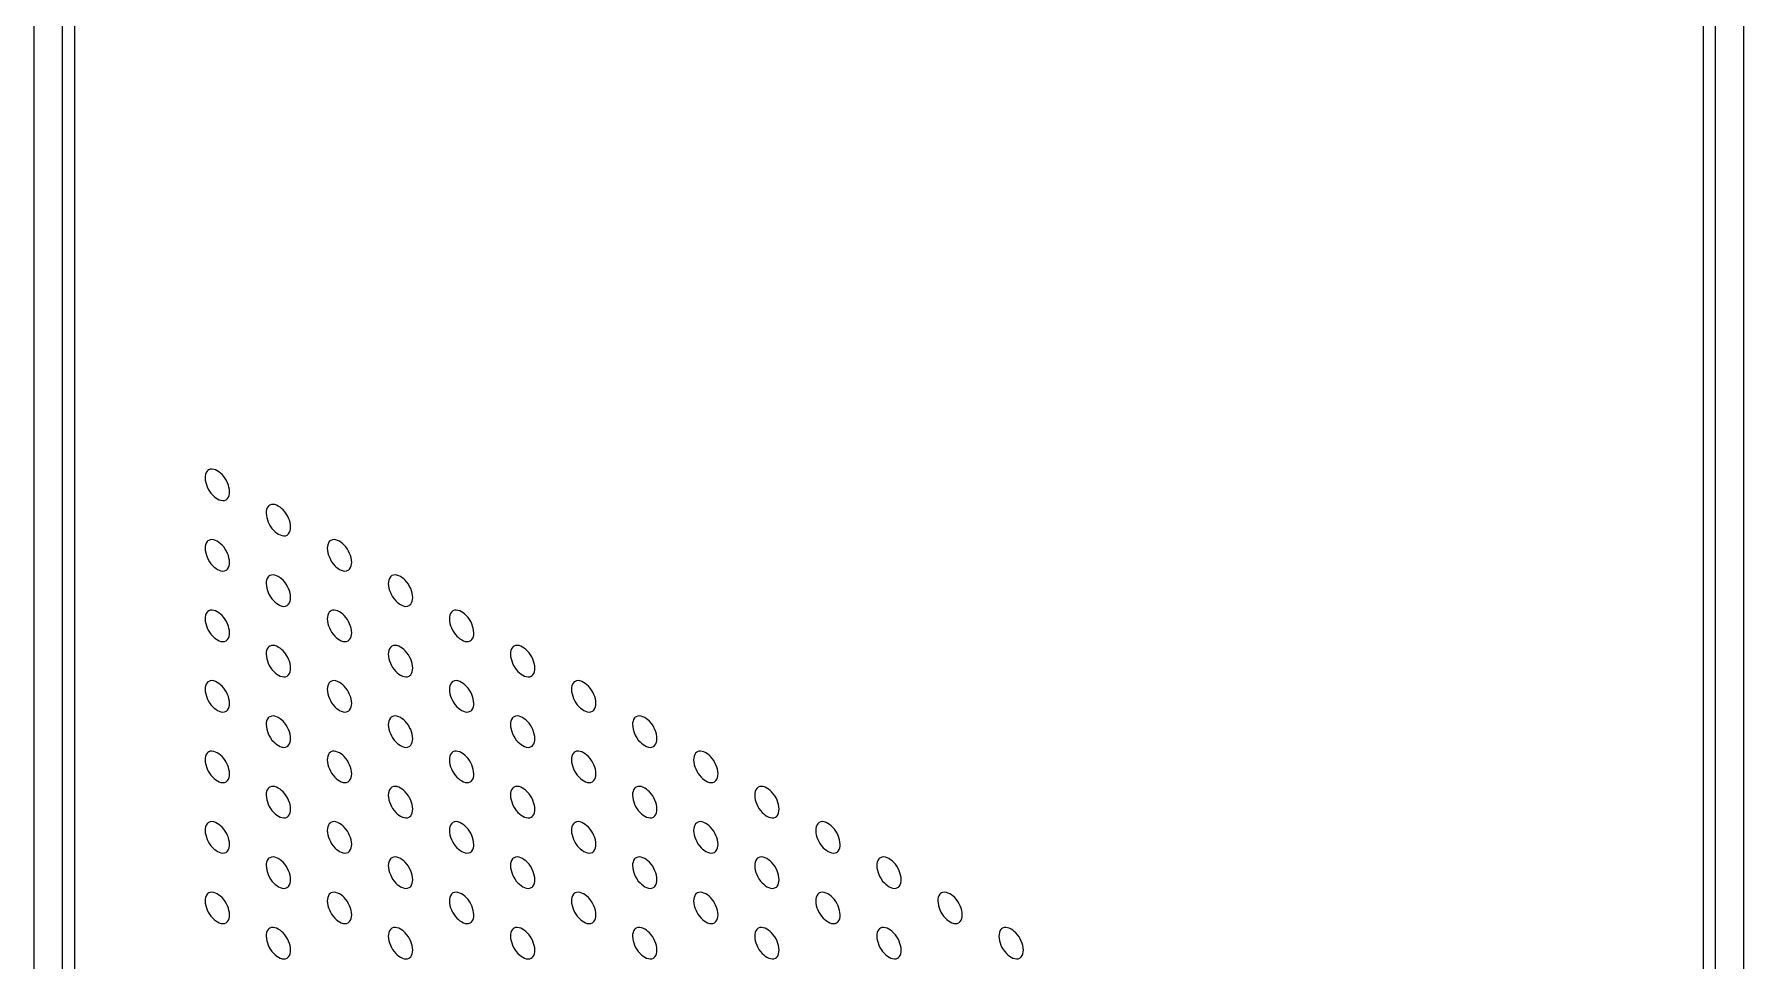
# Model space of a CAD drawing. Header units: millimetres. Extents: x 0 to 1189, y 0 to 841.
# Drawn here: x 252.3 to 351.3, y 364.6 to 418.3 of the extents above; entities that cross this region are included whole.
import ezdxf

# ---------------------------------------------------------------- set-up
doc = ezdxf.new("R2010")
doc.units = ezdxf.units.MM
doc.header["$LTSCALE"] = 65.395
doc.layers.get('0').update_dxf_attribs({"linetype": 'CONTINUOUS'})
doc.layers.add('AXIS', color=7, linetype='CONTINUOUS')
doc.layers.add('SURFACES', color=7, linetype='CONTINUOUS')

msp = doc.modelspace()

# ---------------------------------------------------------------- linework, layer by layer
at = {"color": 7, "linetype": 'Continuous'}
for p, q in [((252.309, 247.306), (252.309, 524.917)), ((253.942, 246.364), (253.942, 523.974)), ((254.649, 522.749), (254.649, 247.588)), ((348.964, 193.136), (348.964, 468.297))]:
    msp.add_line(p, q, dxfattribs=at)
at = {"layer": 'AXIS', "color": 7, "linetype": 'Continuous'}
for points, knots in [([(262.415, 393.051), (262.382, 393.032), (262.247, 392.919), (262.208, 392.728), (262.208, 392.594)], [0, 0, 0, 0, 0.220867, 1, 1, 1, 1]), ([(263.623, 391.778), (263.623, 391.956), (263.516, 392.331), (263.204, 392.857), (262.65, 393.188), (262.415, 393.051)], [0, 0, 0, 0, 0.277753, 0.577543, 1, 1, 1, 1]), ([(262.208, 392.594), (262.208, 392.415), (262.315, 392.041), (262.627, 391.514), (263.181, 391.184), (263.416, 391.32)], [0, 0, 0, 0, 0.277753, 0.577543, 1, 1, 1, 1]), ([(263.416, 391.32), (263.449, 391.339), (263.584, 391.453), (263.623, 391.643), (263.623, 391.778)], [0, 0, 0, 0, 0.220867, 1, 1, 1, 1]), ([(267.158, 389.736), (267.158, 389.915), (267.052, 390.29), (266.739, 390.816), (266.185, 391.147), (265.95, 391.01)], [0, 0, 0, 0, 0.277753, 0.577543, 1, 1, 1, 1]), ([(265.95, 391.01), (265.918, 390.991), (265.783, 390.878), (265.744, 390.687), (265.744, 390.553)], [0, 0, 0, 0, 0.220867, 1, 1, 1, 1]), ([(265.744, 390.553), (265.744, 390.374), (265.85, 389.999), (266.163, 389.473), (266.717, 389.142), (266.952, 389.279)], [0, 0, 0, 0, 0.277753, 0.577543, 1, 1, 1, 1]), ([(263.623, 387.695), (263.623, 387.874), (263.516, 388.249), (263.204, 388.775), (262.65, 389.106), (262.415, 388.969)], [0, 0, 0, 0, 0.277753, 0.577543, 1, 1, 1, 1]), ([(266.952, 389.279), (266.985, 389.298), (267.119, 389.412), (267.158, 389.602), (267.158, 389.736)], [0, 0, 0, 0, 0.220867, 1, 1, 1, 1]), ([(270.694, 387.695), (270.694, 387.874), (270.588, 388.249), (270.275, 388.775), (269.721, 389.106), (269.486, 388.969)], [0, 0, 0, 0, 0.277753, 0.577543, 1, 1, 1, 1]), ([(262.415, 388.969), (262.382, 388.95), (262.247, 388.836), (262.208, 388.646), (262.208, 388.512)], [0, 0, 0, 0, 0.220867, 1, 1, 1, 1]), ([(262.208, 388.512), (262.208, 388.333), (262.315, 387.958), (262.627, 387.432), (263.181, 387.101), (263.416, 387.238)], [0, 0, 0, 0, 0.277753, 0.577543, 1, 1, 1, 1]), ([(269.486, 388.969), (269.453, 388.95), (269.319, 388.836), (269.28, 388.646), (269.28, 388.512)], [0, 0, 0, 0, 0.220867, 1, 1, 1, 1]), ([(269.28, 388.512), (269.28, 388.333), (269.386, 387.958), (269.698, 387.432), (270.252, 387.101), (270.487, 387.238)], [0, 0, 0, 0, 0.277753, 0.577543, 1, 1, 1, 1]), ([(263.416, 387.238), (263.449, 387.257), (263.584, 387.37), (263.623, 387.561), (263.623, 387.695)], [0, 0, 0, 0, 0.220867, 1, 1, 1, 1]), ([(270.487, 387.238), (270.52, 387.257), (270.655, 387.37), (270.694, 387.561), (270.694, 387.695)], [0, 0, 0, 0, 0.220867, 1, 1, 1, 1]), ([(265.95, 386.928), (265.918, 386.909), (265.783, 386.795), (265.744, 386.604), (265.744, 386.47)], [0, 0, 0, 0, 0.220867, 1, 1, 1, 1]), ([(265.744, 386.47), (265.744, 386.292), (265.85, 385.917), (266.163, 385.39), (266.717, 385.06), (266.952, 385.196)], [0, 0, 0, 0, 0.277753, 0.577543, 1, 1, 1, 1]), ([(267.158, 385.654), (267.158, 385.833), (267.052, 386.207), (266.739, 386.734), (266.185, 387.064), (265.95, 386.928)], [0, 0, 0, 0, 0.277753, 0.577543, 1, 1, 1, 1]), ([(273.021, 386.928), (272.989, 386.909), (272.854, 386.795), (272.815, 386.604), (272.815, 386.47)], [0, 0, 0, 0, 0.220867, 1, 1, 1, 1]), ([(272.815, 386.47), (272.815, 386.292), (272.921, 385.917), (273.234, 385.39), (273.788, 385.06), (274.023, 385.197)], [0, 0, 0, 0, 0.277753, 0.577543, 1, 1, 1, 1]), ([(274.229, 385.654), (274.229, 385.833), (274.123, 386.207), (273.81, 386.734), (273.257, 387.064), (273.021, 386.928)], [0, 0, 0, 0, 0.277753, 0.577543, 1, 1, 1, 1]), ([(266.952, 385.196), (266.985, 385.216), (267.119, 385.329), (267.158, 385.52), (267.158, 385.654)], [0, 0, 0, 0, 0.220867, 1, 1, 1, 1]), ([(274.023, 385.197), (274.056, 385.216), (274.19, 385.329), (274.229, 385.52), (274.229, 385.654)], [0, 0, 0, 0, 0.220867, 1, 1, 1, 1]), ([(262.415, 384.886), (262.382, 384.867), (262.247, 384.754), (262.208, 384.563), (262.208, 384.429)], [0, 0, 0, 0, 0.220867, 1, 1, 1, 1]), ([(262.208, 384.429), (262.208, 384.25), (262.315, 383.876), (262.627, 383.349), (263.181, 383.019), (263.416, 383.155)], [0, 0, 0, 0, 0.277753, 0.577543, 1, 1, 1, 1]), ([(263.623, 383.613), (263.623, 383.791), (263.516, 384.166), (263.204, 384.692), (262.65, 385.023), (262.415, 384.886)], [0, 0, 0, 0, 0.277753, 0.577543, 1, 1, 1, 1]), ([(269.486, 384.886), (269.453, 384.867), (269.319, 384.754), (269.28, 384.563), (269.28, 384.429)], [0, 0, 0, 0, 0.220867, 1, 1, 1, 1]), ([(269.28, 384.429), (269.28, 384.25), (269.386, 383.876), (269.698, 383.349), (270.252, 383.019), (270.487, 383.155)], [0, 0, 0, 0, 0.277753, 0.577543, 1, 1, 1, 1]), ([(270.694, 383.613), (270.694, 383.791), (270.588, 384.166), (270.275, 384.693), (269.721, 385.023), (269.486, 384.886)], [0, 0, 0, 0, 0.277753, 0.577543, 1, 1, 1, 1]), ([(276.557, 384.887), (276.524, 384.867), (276.39, 384.754), (276.351, 384.563), (276.351, 384.429)], [0, 0, 0, 0, 0.220867, 1, 1, 1, 1]), ([(276.351, 384.429), (276.351, 384.25), (276.457, 383.876), (276.769, 383.349), (277.323, 383.019), (277.558, 383.155)], [0, 0, 0, 0, 0.277753, 0.577543, 1, 1, 1, 1]), ([(277.765, 383.613), (277.765, 383.791), (277.659, 384.166), (277.346, 384.693), (276.792, 385.023), (276.557, 384.887)], [0, 0, 0, 0, 0.277753, 0.577543, 1, 1, 1, 1]), ([(263.416, 383.155), (263.449, 383.174), (263.584, 383.288), (263.623, 383.478), (263.623, 383.613)], [0, 0, 0, 0, 0.220867, 1, 1, 1, 1]), ([(270.487, 383.155), (270.52, 383.174), (270.655, 383.288), (270.694, 383.479), (270.694, 383.613)], [0, 0, 0, 0, 0.220867, 1, 1, 1, 1]), ([(277.558, 383.155), (277.591, 383.174), (277.726, 383.288), (277.765, 383.479), (277.765, 383.613)], [0, 0, 0, 0, 0.220867, 1, 1, 1, 1]), ([(265.95, 382.845), (265.918, 382.826), (265.783, 382.713), (265.744, 382.522), (265.744, 382.388)], [0, 0, 0, 0, 0.220867, 1, 1, 1, 1]), ([(265.744, 382.388), (265.744, 382.209), (265.85, 381.834), (266.163, 381.308), (266.717, 380.977), (266.952, 381.114)], [0, 0, 0, 0, 0.277753, 0.577543, 1, 1, 1, 1]), ([(267.158, 381.571), (267.158, 381.75), (267.052, 382.125), (266.739, 382.651), (266.185, 382.982), (265.95, 382.845)], [0, 0, 0, 0, 0.277753, 0.577543, 1, 1, 1, 1]), ([(273.021, 382.845), (272.989, 382.826), (272.854, 382.713), (272.815, 382.522), (272.815, 382.388)], [0, 0, 0, 0, 0.220867, 1, 1, 1, 1]), ([(272.815, 382.388), (272.815, 382.209), (272.921, 381.834), (273.234, 381.308), (273.788, 380.977), (274.023, 381.114)], [0, 0, 0, 0, 0.277753, 0.577543, 1, 1, 1, 1]), ([(274.229, 381.571), (274.229, 381.75), (274.123, 382.125), (273.81, 382.651), (273.257, 382.982), (273.021, 382.845)], [0, 0, 0, 0, 0.277753, 0.577543, 1, 1, 1, 1]), ([(280.093, 382.845), (280.06, 382.826), (279.925, 382.713), (279.886, 382.522), (279.886, 382.388)], [0, 0, 0, 0, 0.220867, 1, 1, 1, 1]), ([(279.886, 382.388), (279.886, 382.209), (279.992, 381.834), (280.305, 381.308), (280.859, 380.977), (281.094, 381.114)], [0, 0, 0, 0, 0.277753, 0.577543, 1, 1, 1, 1]), ([(281.3, 381.571), (281.3, 381.75), (281.194, 382.125), (280.881, 382.651), (280.328, 382.982), (280.093, 382.845)], [0, 0, 0, 0, 0.277753, 0.577543, 1, 1, 1, 1]), ([(266.952, 381.114), (266.985, 381.133), (267.119, 381.247), (267.158, 381.437), (267.158, 381.571)], [0, 0, 0, 0, 0.220867, 1, 1, 1, 1]), ([(274.023, 381.114), (274.056, 381.133), (274.19, 381.247), (274.229, 381.437), (274.229, 381.571)], [0, 0, 0, 0, 0.220867, 1, 1, 1, 1]), ([(281.094, 381.114), (281.127, 381.133), (281.261, 381.247), (281.3, 381.437), (281.3, 381.571)], [0, 0, 0, 0, 0.220867, 1, 1, 1, 1]), ([(262.415, 380.804), (262.382, 380.785), (262.247, 380.671), (262.208, 380.481), (262.208, 380.347)], [0, 0, 0, 0, 0.220867, 1, 1, 1, 1]), ([(262.208, 380.347), (262.208, 380.168), (262.315, 379.793), (262.627, 379.267), (263.181, 378.936), (263.416, 379.073)], [0, 0, 0, 0, 0.277753, 0.577543, 1, 1, 1, 1]), ([(263.623, 379.53), (263.623, 379.709), (263.516, 380.084), (263.204, 380.61), (262.65, 380.941), (262.415, 380.804)], [0, 0, 0, 0, 0.277753, 0.577543, 1, 1, 1, 1]), ([(269.486, 380.804), (269.453, 380.785), (269.319, 380.671), (269.28, 380.481), (269.28, 380.347)], [0, 0, 0, 0, 0.220867, 1, 1, 1, 1]), ([(269.28, 380.347), (269.28, 380.168), (269.386, 379.793), (269.698, 379.267), (270.252, 378.936), (270.487, 379.073)], [0, 0, 0, 0, 0.277753, 0.577543, 1, 1, 1, 1]), ([(270.694, 379.53), (270.694, 379.709), (270.588, 380.084), (270.275, 380.61), (269.721, 380.941), (269.486, 380.804)], [0, 0, 0, 0, 0.277753, 0.577543, 1, 1, 1, 1]), ([(276.557, 380.804), (276.524, 380.785), (276.39, 380.671), (276.351, 380.481), (276.351, 380.347)], [0, 0, 0, 0, 0.220867, 1, 1, 1, 1]), ([(276.351, 380.347), (276.351, 380.168), (276.457, 379.793), (276.769, 379.267), (277.323, 378.936), (277.558, 379.073)], [0, 0, 0, 0, 0.277753, 0.577543, 1, 1, 1, 1]), ([(277.765, 379.53), (277.765, 379.709), (277.659, 380.084), (277.346, 380.61), (276.792, 380.941), (276.557, 380.804)], [0, 0, 0, 0, 0.277753, 0.577543, 1, 1, 1, 1]), ([(283.628, 380.804), (283.595, 380.785), (283.461, 380.672), (283.422, 380.481), (283.422, 380.347)], [0, 0, 0, 0, 0.220867, 1, 1, 1, 1]), ([(283.422, 380.347), (283.422, 380.168), (283.528, 379.793), (283.841, 379.267), (284.394, 378.936), (284.629, 379.073)], [0, 0, 0, 0, 0.277753, 0.577543, 1, 1, 1, 1]), ([(284.836, 379.53), (284.836, 379.709), (284.73, 380.084), (284.417, 380.61), (283.863, 380.941), (283.628, 380.804)], [0, 0, 0, 0, 0.277753, 0.577543, 1, 1, 1, 1]), ([(263.416, 379.073), (263.449, 379.092), (263.584, 379.205), (263.623, 379.396), (263.623, 379.53)], [0, 0, 0, 0, 0.220867, 1, 1, 1, 1]), ([(270.487, 379.073), (270.52, 379.092), (270.655, 379.205), (270.694, 379.396), (270.694, 379.53)], [0, 0, 0, 0, 0.220867, 1, 1, 1, 1]), ([(277.558, 379.073), (277.591, 379.092), (277.726, 379.205), (277.765, 379.396), (277.765, 379.53)], [0, 0, 0, 0, 0.220867, 1, 1, 1, 1]), ([(284.629, 379.073), (284.662, 379.092), (284.797, 379.205), (284.836, 379.396), (284.836, 379.53)], [0, 0, 0, 0, 0.220867, 1, 1, 1, 1]), ([(265.95, 378.763), (265.918, 378.744), (265.783, 378.63), (265.744, 378.439), (265.744, 378.305)], [0, 0, 0, 0, 0.220867, 1, 1, 1, 1]), ([(265.744, 378.305), (265.744, 378.127), (265.85, 377.752), (266.163, 377.225), (266.717, 376.895), (266.952, 377.031)], [0, 0, 0, 0, 0.277753, 0.577543, 1, 1, 1, 1]), ([(267.158, 377.489), (267.158, 377.668), (267.052, 378.042), (266.739, 378.569), (266.185, 378.899), (265.95, 378.763)], [0, 0, 0, 0, 0.277753, 0.577543, 1, 1, 1, 1]), ([(273.021, 378.763), (272.989, 378.744), (272.854, 378.63), (272.815, 378.439), (272.815, 378.305)], [0, 0, 0, 0, 0.220867, 1, 1, 1, 1]), ([(272.815, 378.305), (272.815, 378.127), (272.921, 377.752), (273.234, 377.225), (273.788, 376.895), (274.023, 377.032)], [0, 0, 0, 0, 0.277753, 0.577543, 1, 1, 1, 1]), ([(274.229, 377.489), (274.229, 377.668), (274.123, 378.042), (273.81, 378.569), (273.257, 378.899), (273.021, 378.763)], [0, 0, 0, 0, 0.277753, 0.577543, 1, 1, 1, 1]), ([(280.093, 378.763), (280.06, 378.744), (279.925, 378.63), (279.886, 378.44), (279.886, 378.305)], [0, 0, 0, 0, 0.220867, 1, 1, 1, 1]), ([(279.886, 378.305), (279.886, 378.127), (279.992, 377.752), (280.305, 377.226), (280.859, 376.895), (281.094, 377.032)], [0, 0, 0, 0, 0.277753, 0.577543, 1, 1, 1, 1]), ([(281.3, 377.489), (281.3, 377.668), (281.194, 378.043), (280.881, 378.569), (280.328, 378.899), (280.093, 378.763)], [0, 0, 0, 0, 0.277753, 0.577543, 1, 1, 1, 1]), ([(287.164, 378.763), (287.131, 378.744), (286.996, 378.63), (286.957, 378.44), (286.957, 378.306)], [0, 0, 0, 0, 0.220867, 1, 1, 1, 1]), ([(286.957, 378.306), (286.957, 378.127), (287.063, 377.752), (287.376, 377.226), (287.93, 376.895), (288.165, 377.032)], [0, 0, 0, 0, 0.277753, 0.577543, 1, 1, 1, 1]), ([(288.371, 377.489), (288.371, 377.668), (288.265, 378.043), (287.953, 378.569), (287.399, 378.9), (287.164, 378.763)], [0, 0, 0, 0, 0.277753, 0.577543, 1, 1, 1, 1]), ([(266.952, 377.031), (266.985, 377.051), (267.119, 377.164), (267.158, 377.355), (267.158, 377.489)], [0, 0, 0, 0, 0.220867, 1, 1, 1, 1]), ([(274.023, 377.032), (274.056, 377.051), (274.19, 377.164), (274.229, 377.355), (274.229, 377.489)], [0, 0, 0, 0, 0.220867, 1, 1, 1, 1]), ([(281.094, 377.032), (281.127, 377.051), (281.261, 377.164), (281.3, 377.355), (281.3, 377.489)], [0, 0, 0, 0, 0.220867, 1, 1, 1, 1]), ([(288.165, 377.032), (288.198, 377.051), (288.332, 377.164), (288.371, 377.355), (288.371, 377.489)], [0, 0, 0, 0, 0.220867, 1, 1, 1, 1]), ([(262.415, 376.721), (262.382, 376.702), (262.247, 376.589), (262.208, 376.398), (262.208, 376.264)], [0, 0, 0, 0, 0.220867, 1, 1, 1, 1]), ([(262.208, 376.264), (262.208, 376.085), (262.315, 375.711), (262.627, 375.184), (263.181, 374.854), (263.416, 374.99)], [0, 0, 0, 0, 0.277753, 0.577543, 1, 1, 1, 1]), ([(263.623, 375.448), (263.623, 375.626), (263.516, 376.001), (263.204, 376.527), (262.65, 376.858), (262.415, 376.721)], [0, 0, 0, 0, 0.277753, 0.577543, 1, 1, 1, 1]), ([(269.486, 376.721), (269.453, 376.702), (269.319, 376.589), (269.28, 376.398), (269.28, 376.264)], [0, 0, 0, 0, 0.220867, 1, 1, 1, 1]), ([(269.28, 376.264), (269.28, 376.085), (269.386, 375.711), (269.698, 375.184), (270.252, 374.854), (270.487, 374.99)], [0, 0, 0, 0, 0.277753, 0.577543, 1, 1, 1, 1]), ([(270.694, 375.448), (270.694, 375.626), (270.588, 376.001), (270.275, 376.528), (269.721, 376.858), (269.486, 376.721)], [0, 0, 0, 0, 0.277753, 0.577543, 1, 1, 1, 1]), ([(276.557, 376.722), (276.524, 376.702), (276.39, 376.589), (276.351, 376.398), (276.351, 376.264)], [0, 0, 0, 0, 0.220867, 1, 1, 1, 1]), ([(276.351, 376.264), (276.351, 376.085), (276.457, 375.711), (276.769, 375.184), (277.323, 374.854), (277.558, 374.99)], [0, 0, 0, 0, 0.277753, 0.577543, 1, 1, 1, 1]), ([(277.765, 375.448), (277.765, 375.626), (277.659, 376.001), (277.346, 376.528), (276.792, 376.858), (276.557, 376.722)], [0, 0, 0, 0, 0.277753, 0.577543, 1, 1, 1, 1]), ([(283.628, 376.722), (283.595, 376.702), (283.461, 376.589), (283.422, 376.398), (283.422, 376.264)], [0, 0, 0, 0, 0.220867, 1, 1, 1, 1]), ([(283.422, 376.264), (283.422, 376.085), (283.528, 375.711), (283.841, 375.184), (284.394, 374.854), (284.629, 374.99)], [0, 0, 0, 0, 0.277753, 0.577543, 1, 1, 1, 1]), ([(284.836, 375.448), (284.836, 375.627), (284.73, 376.001), (284.417, 376.528), (283.863, 376.858), (283.628, 376.722)], [0, 0, 0, 0, 0.277753, 0.577543, 1, 1, 1, 1]), ([(290.699, 376.722), (290.666, 376.703), (290.532, 376.589), (290.493, 376.398), (290.493, 376.264)], [0, 0, 0, 0, 0.220867, 1, 1, 1, 1]), ([(290.493, 376.264), (290.493, 376.086), (290.599, 375.711), (290.912, 375.184), (291.465, 374.854), (291.701, 374.99)], [0, 0, 0, 0, 0.277753, 0.577543, 1, 1, 1, 1]), ([(291.907, 375.448), (291.907, 375.627), (291.801, 376.001), (291.488, 376.528), (290.934, 376.858), (290.699, 376.722)], [0, 0, 0, 0, 0.277753, 0.577543, 1, 1, 1, 1]), ([(263.416, 374.99), (263.449, 375.009), (263.584, 375.123), (263.623, 375.313), (263.623, 375.448)], [0, 0, 0, 0, 0.220867, 1, 1, 1, 1]), ([(270.487, 374.99), (270.52, 375.009), (270.655, 375.123), (270.694, 375.314), (270.694, 375.448)], [0, 0, 0, 0, 0.220867, 1, 1, 1, 1]), ([(277.558, 374.99), (277.591, 375.009), (277.726, 375.123), (277.765, 375.314), (277.765, 375.448)], [0, 0, 0, 0, 0.220867, 1, 1, 1, 1]), ([(284.629, 374.99), (284.662, 375.009), (284.797, 375.123), (284.836, 375.314), (284.836, 375.448)], [0, 0, 0, 0, 0.220867, 1, 1, 1, 1]), ([(291.701, 374.99), (291.733, 375.01), (291.868, 375.123), (291.907, 375.314), (291.907, 375.448)], [0, 0, 0, 0, 0.220867, 1, 1, 1, 1]), ([(265.95, 374.68), (265.918, 374.661), (265.783, 374.548), (265.744, 374.357), (265.744, 374.223)], [0, 0, 0, 0, 0.220867, 1, 1, 1, 1]), ([(265.744, 374.223), (265.744, 374.044), (265.85, 373.669), (266.163, 373.143), (266.717, 372.812), (266.952, 372.949)], [0, 0, 0, 0, 0.277753, 0.577543, 1, 1, 1, 1]), ([(267.158, 373.406), (267.158, 373.585), (267.052, 373.96), (266.739, 374.486), (266.185, 374.817), (265.95, 374.68)], [0, 0, 0, 0, 0.277753, 0.577543, 1, 1, 1, 1]), ([(273.021, 374.68), (272.989, 374.661), (272.854, 374.548), (272.815, 374.357), (272.815, 374.223)], [0, 0, 0, 0, 0.220867, 1, 1, 1, 1]), ([(272.815, 374.223), (272.815, 374.044), (272.921, 373.669), (273.234, 373.143), (273.788, 372.812), (274.023, 372.949)], [0, 0, 0, 0, 0.277753, 0.577543, 1, 1, 1, 1]), ([(274.229, 373.406), (274.229, 373.585), (274.123, 373.96), (273.81, 374.486), (273.257, 374.817), (273.021, 374.68)], [0, 0, 0, 0, 0.277753, 0.577543, 1, 1, 1, 1]), ([(280.093, 374.68), (280.06, 374.661), (279.925, 374.548), (279.886, 374.357), (279.886, 374.223)], [0, 0, 0, 0, 0.220867, 1, 1, 1, 1]), ([(279.886, 374.223), (279.886, 374.044), (279.992, 373.669), (280.305, 373.143), (280.859, 372.812), (281.094, 372.949)], [0, 0, 0, 0, 0.277753, 0.577543, 1, 1, 1, 1]), ([(281.3, 373.406), (281.3, 373.585), (281.194, 373.96), (280.881, 374.486), (280.328, 374.817), (280.093, 374.68)], [0, 0, 0, 0, 0.277753, 0.577543, 1, 1, 1, 1]), ([(287.164, 374.68), (287.131, 374.661), (286.996, 374.548), (286.957, 374.357), (286.957, 374.223)], [0, 0, 0, 0, 0.220867, 1, 1, 1, 1]), ([(286.957, 374.223), (286.957, 374.044), (287.063, 373.669), (287.376, 373.143), (287.93, 372.813), (288.165, 372.949)], [0, 0, 0, 0, 0.277753, 0.577543, 1, 1, 1, 1]), ([(288.371, 373.407), (288.371, 373.585), (288.265, 373.96), (287.953, 374.486), (287.399, 374.817), (287.164, 374.68)], [0, 0, 0, 0, 0.277753, 0.577543, 1, 1, 1, 1]), ([(294.235, 374.68), (294.202, 374.661), (294.067, 374.548), (294.028, 374.357), (294.028, 374.223)], [0, 0, 0, 0, 0.220867, 1, 1, 1, 1]), ([(294.028, 374.223), (294.028, 374.044), (294.134, 373.67), (294.447, 373.143), (295.001, 372.813), (295.236, 372.949)], [0, 0, 0, 0, 0.277753, 0.577543, 1, 1, 1, 1]), ([(295.442, 373.407), (295.442, 373.585), (295.336, 373.96), (295.024, 374.486), (294.47, 374.817), (294.235, 374.68)], [0, 0, 0, 0, 0.277753, 0.577543, 1, 1, 1, 1]), ([(266.952, 372.949), (266.985, 372.968), (267.119, 373.082), (267.158, 373.272), (267.158, 373.406)], [0, 0, 0, 0, 0.220867, 1, 1, 1, 1]), ([(274.023, 372.949), (274.056, 372.968), (274.19, 373.082), (274.229, 373.272), (274.229, 373.406)], [0, 0, 0, 0, 0.220867, 1, 1, 1, 1]), ([(281.094, 372.949), (281.127, 372.968), (281.261, 373.082), (281.3, 373.272), (281.3, 373.406)], [0, 0, 0, 0, 0.220867, 1, 1, 1, 1]), ([(288.165, 372.949), (288.198, 372.968), (288.332, 373.082), (288.371, 373.272), (288.371, 373.407)], [0, 0, 0, 0, 0.220867, 1, 1, 1, 1]), ([(295.236, 372.949), (295.269, 372.968), (295.403, 373.082), (295.442, 373.272), (295.442, 373.407)], [0, 0, 0, 0, 0.220867, 1, 1, 1, 1]), ([(262.415, 372.639), (262.382, 372.62), (262.247, 372.506), (262.208, 372.316), (262.208, 372.182)], [0, 0, 0, 0, 0.220867, 1, 1, 1, 1]), ([(263.623, 371.365), (263.623, 371.544), (263.516, 371.919), (263.204, 372.445), (262.65, 372.776), (262.415, 372.639)], [0, 0, 0, 0, 0.277753, 0.577543, 1, 1, 1, 1]), ([(269.486, 372.639), (269.453, 372.62), (269.319, 372.506), (269.28, 372.316), (269.28, 372.182)], [0, 0, 0, 0, 0.220867, 1, 1, 1, 1]), ([(270.694, 371.365), (270.694, 371.544), (270.588, 371.919), (270.275, 372.445), (269.721, 372.776), (269.486, 372.639)], [0, 0, 0, 0, 0.277753, 0.577543, 1, 1, 1, 1]), ([(276.557, 372.639), (276.524, 372.62), (276.39, 372.506), (276.351, 372.316), (276.351, 372.182)], [0, 0, 0, 0, 0.220867, 1, 1, 1, 1]), ([(277.765, 371.365), (277.765, 371.544), (277.659, 371.919), (277.346, 372.445), (276.792, 372.776), (276.557, 372.639)], [0, 0, 0, 0, 0.277753, 0.577543, 1, 1, 1, 1]), ([(283.628, 372.639), (283.595, 372.62), (283.461, 372.507), (283.422, 372.316), (283.422, 372.182)], [0, 0, 0, 0, 0.220867, 1, 1, 1, 1]), ([(284.836, 371.365), (284.836, 371.544), (284.73, 371.919), (284.417, 372.445), (283.863, 372.776), (283.628, 372.639)], [0, 0, 0, 0, 0.277753, 0.577543, 1, 1, 1, 1]), ([(290.699, 372.639), (290.666, 372.62), (290.532, 372.507), (290.493, 372.316), (290.493, 372.182)], [0, 0, 0, 0, 0.220867, 1, 1, 1, 1]), ([(291.907, 371.365), (291.907, 371.544), (291.801, 371.919), (291.488, 372.445), (290.934, 372.776), (290.699, 372.639)], [0, 0, 0, 0, 0.277753, 0.577543, 1, 1, 1, 1]), ([(297.77, 372.639), (297.737, 372.62), (297.603, 372.507), (297.564, 372.316), (297.564, 372.182)], [0, 0, 0, 0, 0.220867, 1, 1, 1, 1]), ([(298.978, 371.365), (298.978, 371.544), (298.872, 371.919), (298.559, 372.445), (298.005, 372.776), (297.77, 372.639)], [0, 0, 0, 0, 0.277753, 0.577543, 1, 1, 1, 1]), ([(262.208, 372.182), (262.208, 372.003), (262.315, 371.628), (262.627, 371.102), (263.181, 370.771), (263.416, 370.908)], [0, 0, 0, 0, 0.277753, 0.577543, 1, 1, 1, 1]), ([(263.416, 370.908), (263.449, 370.927), (263.584, 371.04), (263.623, 371.231), (263.623, 371.365)], [0, 0, 0, 0, 0.220867, 1, 1, 1, 1]), ([(269.28, 372.182), (269.28, 372.003), (269.386, 371.628), (269.698, 371.102), (270.252, 370.771), (270.487, 370.908)], [0, 0, 0, 0, 0.277753, 0.577543, 1, 1, 1, 1]), ([(270.487, 370.908), (270.52, 370.927), (270.655, 371.04), (270.694, 371.231), (270.694, 371.365)], [0, 0, 0, 0, 0.220867, 1, 1, 1, 1]), ([(276.351, 372.182), (276.351, 372.003), (276.457, 371.628), (276.769, 371.102), (277.323, 370.771), (277.558, 370.908)], [0, 0, 0, 0, 0.277753, 0.577543, 1, 1, 1, 1]), ([(277.558, 370.908), (277.591, 370.927), (277.726, 371.04), (277.765, 371.231), (277.765, 371.365)], [0, 0, 0, 0, 0.220867, 1, 1, 1, 1]), ([(283.422, 372.182), (283.422, 372.003), (283.528, 371.628), (283.841, 371.102), (284.394, 370.771), (284.629, 370.908)], [0, 0, 0, 0, 0.277753, 0.577543, 1, 1, 1, 1]), ([(284.629, 370.908), (284.662, 370.927), (284.797, 371.04), (284.836, 371.231), (284.836, 371.365)], [0, 0, 0, 0, 0.220867, 1, 1, 1, 1]), ([(290.493, 372.182), (290.493, 372.003), (290.599, 371.628), (290.912, 371.102), (291.465, 370.771), (291.701, 370.908)], [0, 0, 0, 0, 0.277753, 0.577543, 1, 1, 1, 1]), ([(291.701, 370.908), (291.733, 370.927), (291.868, 371.04), (291.907, 371.231), (291.907, 371.365)], [0, 0, 0, 0, 0.220867, 1, 1, 1, 1]), ([(297.564, 372.182), (297.564, 372.003), (297.67, 371.628), (297.983, 371.102), (298.537, 370.771), (298.772, 370.908)], [0, 0, 0, 0, 0.277753, 0.577543, 1, 1, 1, 1]), ([(298.772, 370.908), (298.804, 370.927), (298.939, 371.041), (298.978, 371.231), (298.978, 371.365)], [0, 0, 0, 0, 0.220867, 1, 1, 1, 1]), ([(265.95, 370.598), (265.918, 370.579), (265.783, 370.465), (265.744, 370.274), (265.744, 370.14)], [0, 0, 0, 0, 0.220867, 1, 1, 1, 1]), ([(267.158, 369.324), (267.158, 369.503), (267.052, 369.877), (266.739, 370.404), (266.185, 370.734), (265.95, 370.598)], [0, 0, 0, 0, 0.277753, 0.577543, 1, 1, 1, 1]), ([(273.021, 370.598), (272.989, 370.579), (272.854, 370.465), (272.815, 370.274), (272.815, 370.14)], [0, 0, 0, 0, 0.220867, 1, 1, 1, 1]), ([(274.229, 369.324), (274.229, 369.503), (274.123, 369.877), (273.81, 370.404), (273.257, 370.734), (273.021, 370.598)], [0, 0, 0, 0, 0.277753, 0.577543, 1, 1, 1, 1]), ([(280.093, 370.598), (280.06, 370.579), (279.925, 370.465), (279.886, 370.275), (279.886, 370.14)], [0, 0, 0, 0, 0.220867, 1, 1, 1, 1]), ([(281.3, 369.324), (281.3, 369.503), (281.194, 369.877), (280.881, 370.404), (280.328, 370.734), (280.093, 370.598)], [0, 0, 0, 0, 0.277753, 0.577543, 1, 1, 1, 1]), ([(287.164, 370.598), (287.131, 370.579), (286.996, 370.465), (286.957, 370.275), (286.957, 370.141)], [0, 0, 0, 0, 0.220867, 1, 1, 1, 1]), ([(288.371, 369.324), (288.371, 369.503), (288.265, 369.878), (287.953, 370.404), (287.399, 370.735), (287.164, 370.598)], [0, 0, 0, 0, 0.277753, 0.577543, 1, 1, 1, 1]), ([(294.235, 370.598), (294.202, 370.579), (294.067, 370.465), (294.028, 370.275), (294.028, 370.141)], [0, 0, 0, 0, 0.220867, 1, 1, 1, 1]), ([(295.442, 369.324), (295.442, 369.503), (295.336, 369.878), (295.024, 370.404), (294.47, 370.735), (294.235, 370.598)], [0, 0, 0, 0, 0.277753, 0.577543, 1, 1, 1, 1]), ([(301.306, 370.598), (301.273, 370.579), (301.138, 370.465), (301.099, 370.275), (301.099, 370.141)], [0, 0, 0, 0, 0.220867, 1, 1, 1, 1]), ([(302.514, 369.324), (302.514, 369.503), (302.407, 369.878), (302.095, 370.404), (301.541, 370.735), (301.306, 370.598)], [0, 0, 0, 0, 0.277753, 0.577543, 1, 1, 1, 1]), ([(265.744, 370.14), (265.744, 369.962), (265.85, 369.587), (266.163, 369.06), (266.717, 368.73), (266.952, 368.866)], [0, 0, 0, 0, 0.277753, 0.577543, 1, 1, 1, 1]), ([(266.952, 368.866), (266.985, 368.886), (267.119, 368.999), (267.158, 369.19), (267.158, 369.324)], [0, 0, 0, 0, 0.220867, 1, 1, 1, 1]), ([(272.815, 370.14), (272.815, 369.962), (272.921, 369.587), (273.234, 369.06), (273.788, 368.73), (274.023, 368.867)], [0, 0, 0, 0, 0.277753, 0.577543, 1, 1, 1, 1]), ([(274.023, 368.867), (274.056, 368.886), (274.19, 368.999), (274.229, 369.19), (274.229, 369.324)], [0, 0, 0, 0, 0.220867, 1, 1, 1, 1]), ([(279.886, 370.14), (279.886, 369.962), (279.992, 369.587), (280.305, 369.061), (280.859, 368.73), (281.094, 368.867)], [0, 0, 0, 0, 0.277753, 0.577543, 1, 1, 1, 1]), ([(281.094, 368.867), (281.127, 368.886), (281.261, 368.999), (281.3, 369.19), (281.3, 369.324)], [0, 0, 0, 0, 0.220867, 1, 1, 1, 1]), ([(286.957, 370.141), (286.957, 369.962), (287.063, 369.587), (287.376, 369.061), (287.93, 368.73), (288.165, 368.867)], [0, 0, 0, 0, 0.277753, 0.577543, 1, 1, 1, 1]), ([(288.165, 368.867), (288.198, 368.886), (288.332, 368.999), (288.371, 369.19), (288.371, 369.324)], [0, 0, 0, 0, 0.220867, 1, 1, 1, 1]), ([(294.028, 370.141), (294.028, 369.962), (294.134, 369.587), (294.447, 369.061), (295.001, 368.73), (295.236, 368.867)], [0, 0, 0, 0, 0.277753, 0.577543, 1, 1, 1, 1]), ([(295.236, 368.867), (295.269, 368.886), (295.403, 368.999), (295.442, 369.19), (295.442, 369.324)], [0, 0, 0, 0, 0.220867, 1, 1, 1, 1]), ([(301.099, 370.141), (301.099, 369.962), (301.206, 369.587), (301.518, 369.061), (302.072, 368.73), (302.307, 368.867)], [0, 0, 0, 0, 0.277753, 0.577543, 1, 1, 1, 1]), ([(302.307, 368.867), (302.34, 368.886), (302.475, 368.999), (302.514, 369.19), (302.514, 369.324)], [0, 0, 0, 0, 0.220867, 1, 1, 1, 1]), ([(262.415, 368.556), (262.382, 368.537), (262.247, 368.424), (262.208, 368.233), (262.208, 368.099)], [0, 0, 0, 0, 0.220867, 1, 1, 1, 1]), ([(263.623, 367.283), (263.623, 367.461), (263.516, 367.836), (263.204, 368.362), (262.65, 368.693), (262.415, 368.556)], [0, 0, 0, 0, 0.277753, 0.577543, 1, 1, 1, 1]), ([(269.486, 368.556), (269.453, 368.537), (269.319, 368.424), (269.28, 368.233), (269.28, 368.099)], [0, 0, 0, 0, 0.220867, 1, 1, 1, 1]), ([(270.694, 367.283), (270.694, 367.461), (270.588, 367.836), (270.275, 368.363), (269.721, 368.693), (269.486, 368.556)], [0, 0, 0, 0, 0.277753, 0.577543, 1, 1, 1, 1]), ([(276.557, 368.557), (276.524, 368.537), (276.39, 368.424), (276.351, 368.233), (276.351, 368.099)], [0, 0, 0, 0, 0.220867, 1, 1, 1, 1]), ([(277.765, 367.283), (277.765, 367.461), (277.659, 367.836), (277.346, 368.363), (276.792, 368.693), (276.557, 368.557)], [0, 0, 0, 0, 0.277753, 0.577543, 1, 1, 1, 1]), ([(283.628, 368.557), (283.595, 368.537), (283.461, 368.424), (283.422, 368.233), (283.422, 368.099)], [0, 0, 0, 0, 0.220867, 1, 1, 1, 1]), ([(284.836, 367.283), (284.836, 367.462), (284.73, 367.836), (284.417, 368.363), (283.863, 368.693), (283.628, 368.557)], [0, 0, 0, 0, 0.277753, 0.577543, 1, 1, 1, 1]), ([(290.699, 368.557), (290.666, 368.538), (290.532, 368.424), (290.493, 368.233), (290.493, 368.099)], [0, 0, 0, 0, 0.220867, 1, 1, 1, 1]), ([(291.907, 367.283), (291.907, 367.462), (291.801, 367.836), (291.488, 368.363), (290.934, 368.693), (290.699, 368.557)], [0, 0, 0, 0, 0.277753, 0.577543, 1, 1, 1, 1]), ([(297.77, 368.557), (297.737, 368.538), (297.603, 368.424), (297.564, 368.233), (297.564, 368.099)], [0, 0, 0, 0, 0.220867, 1, 1, 1, 1]), ([(298.978, 367.283), (298.978, 367.462), (298.872, 367.836), (298.559, 368.363), (298.005, 368.693), (297.77, 368.557)], [0, 0, 0, 0, 0.277753, 0.577543, 1, 1, 1, 1]), ([(304.841, 368.557), (304.808, 368.538), (304.674, 368.424), (304.635, 368.234), (304.635, 368.099)], [0, 0, 0, 0, 0.220867, 1, 1, 1, 1]), ([(306.049, 367.283), (306.049, 367.462), (305.943, 367.836), (305.63, 368.363), (305.076, 368.693), (304.841, 368.557)], [0, 0, 0, 0, 0.277753, 0.577543, 1, 1, 1, 1]), ([(262.208, 368.099), (262.208, 367.92), (262.315, 367.546), (262.627, 367.019), (263.181, 366.689), (263.416, 366.825)], [0, 0, 0, 0, 0.277753, 0.577543, 1, 1, 1, 1]), ([(263.416, 366.825), (263.449, 366.844), (263.584, 366.958), (263.623, 367.148), (263.623, 367.283)], [0, 0, 0, 0, 0.220867, 1, 1, 1, 1]), ([(269.28, 368.099), (269.28, 367.92), (269.386, 367.546), (269.698, 367.019), (270.252, 366.689), (270.487, 366.825)], [0, 0, 0, 0, 0.277753, 0.577543, 1, 1, 1, 1]), ([(270.487, 366.825), (270.52, 366.844), (270.655, 366.958), (270.694, 367.149), (270.694, 367.283)], [0, 0, 0, 0, 0.220867, 1, 1, 1, 1]), ([(276.351, 368.099), (276.351, 367.92), (276.457, 367.546), (276.769, 367.019), (277.323, 366.689), (277.558, 366.825)], [0, 0, 0, 0, 0.277753, 0.577543, 1, 1, 1, 1]), ([(277.558, 366.825), (277.591, 366.844), (277.726, 366.958), (277.765, 367.149), (277.765, 367.283)], [0, 0, 0, 0, 0.220867, 1, 1, 1, 1]), ([(283.422, 368.099), (283.422, 367.92), (283.528, 367.546), (283.841, 367.019), (284.394, 366.689), (284.629, 366.825)], [0, 0, 0, 0, 0.277753, 0.577543, 1, 1, 1, 1]), ([(284.629, 366.825), (284.662, 366.844), (284.797, 366.958), (284.836, 367.149), (284.836, 367.283)], [0, 0, 0, 0, 0.220867, 1, 1, 1, 1]), ([(290.493, 368.099), (290.493, 367.921), (290.599, 367.546), (290.912, 367.019), (291.465, 366.689), (291.701, 366.825)], [0, 0, 0, 0, 0.277753, 0.577543, 1, 1, 1, 1]), ([(291.701, 366.825), (291.733, 366.845), (291.868, 366.958), (291.907, 367.149), (291.907, 367.283)], [0, 0, 0, 0, 0.220867, 1, 1, 1, 1]), ([(297.564, 368.099), (297.564, 367.921), (297.67, 367.546), (297.983, 367.019), (298.537, 366.689), (298.772, 366.825)], [0, 0, 0, 0, 0.277753, 0.577543, 1, 1, 1, 1]), ([(298.772, 366.825), (298.804, 366.845), (298.939, 366.958), (298.978, 367.149), (298.978, 367.283)], [0, 0, 0, 0, 0.220867, 1, 1, 1, 1]), ([(304.635, 368.099), (304.635, 367.921), (304.741, 367.546), (305.054, 367.019), (305.608, 366.689), (305.843, 366.826)], [0, 0, 0, 0, 0.277753, 0.577543, 1, 1, 1, 1]), ([(305.843, 366.826), (305.876, 366.845), (306.01, 366.958), (306.049, 367.149), (306.049, 367.283)], [0, 0, 0, 0, 0.220867, 1, 1, 1, 1]), ([(265.95, 366.515), (265.918, 366.496), (265.783, 366.383), (265.744, 366.192), (265.744, 366.058)], [0, 0, 0, 0, 0.220867, 1, 1, 1, 1]), ([(267.158, 365.241), (267.158, 365.42), (267.052, 365.795), (266.739, 366.321), (266.185, 366.652), (265.95, 366.515)], [0, 0, 0, 0, 0.277753, 0.577543, 1, 1, 1, 1]), ([(273.021, 366.515), (272.989, 366.496), (272.854, 366.383), (272.815, 366.192), (272.815, 366.058)], [0, 0, 0, 0, 0.220867, 1, 1, 1, 1]), ([(274.229, 365.241), (274.229, 365.42), (274.123, 365.795), (273.81, 366.321), (273.257, 366.652), (273.021, 366.515)], [0, 0, 0, 0, 0.277753, 0.577543, 1, 1, 1, 1]), ([(280.093, 366.515), (280.06, 366.496), (279.925, 366.383), (279.886, 366.192), (279.886, 366.058)], [0, 0, 0, 0, 0.220867, 1, 1, 1, 1]), ([(281.3, 365.241), (281.3, 365.42), (281.194, 365.795), (280.881, 366.321), (280.328, 366.652), (280.093, 366.515)], [0, 0, 0, 0, 0.277753, 0.577543, 1, 1, 1, 1]), ([(287.164, 366.515), (287.131, 366.496), (286.996, 366.383), (286.957, 366.192), (286.957, 366.058)], [0, 0, 0, 0, 0.220867, 1, 1, 1, 1]), ([(288.371, 365.242), (288.371, 365.42), (288.265, 365.795), (287.953, 366.321), (287.399, 366.652), (287.164, 366.515)], [0, 0, 0, 0, 0.277753, 0.577543, 1, 1, 1, 1]), ([(294.235, 366.515), (294.202, 366.496), (294.067, 366.383), (294.028, 366.192), (294.028, 366.058)], [0, 0, 0, 0, 0.220867, 1, 1, 1, 1]), ([(295.442, 365.242), (295.442, 365.42), (295.336, 365.795), (295.024, 366.321), (294.47, 366.652), (294.235, 366.515)], [0, 0, 0, 0, 0.277753, 0.577543, 1, 1, 1, 1]), ([(301.306, 366.515), (301.273, 366.496), (301.138, 366.383), (301.099, 366.192), (301.099, 366.058)], [0, 0, 0, 0, 0.220867, 1, 1, 1, 1]), ([(302.514, 365.242), (302.514, 365.42), (302.407, 365.795), (302.095, 366.322), (301.541, 366.652), (301.306, 366.515)], [0, 0, 0, 0, 0.277753, 0.577543, 1, 1, 1, 1]), ([(308.377, 366.516), (308.344, 366.496), (308.209, 366.383), (308.17, 366.192), (308.17, 366.058)], [0, 0, 0, 0, 0.220867, 1, 1, 1, 1]), ([(309.585, 365.242), (309.585, 365.42), (309.478, 365.795), (309.166, 366.322), (308.612, 366.652), (308.377, 366.516)], [0, 0, 0, 0, 0.277753, 0.577543, 1, 1, 1, 1]), ([(265.744, 366.058), (265.744, 365.879), (265.85, 365.504), (266.163, 364.978), (266.717, 364.647), (266.952, 364.784)], [0, 0, 0, 0, 0.277753, 0.577543, 1, 1, 1, 1]), ([(272.815, 366.058), (272.815, 365.879), (272.921, 365.504), (273.234, 364.978), (273.788, 364.647), (274.023, 364.784)], [0, 0, 0, 0, 0.277753, 0.577543, 1, 1, 1, 1]), ([(279.886, 366.058), (279.886, 365.879), (279.992, 365.504), (280.305, 364.978), (280.859, 364.647), (281.094, 364.784)], [0, 0, 0, 0, 0.277753, 0.577543, 1, 1, 1, 1]), ([(286.957, 366.058), (286.957, 365.879), (287.063, 365.504), (287.376, 364.978), (287.93, 364.648), (288.165, 364.784)], [0, 0, 0, 0, 0.277753, 0.577543, 1, 1, 1, 1]), ([(294.028, 366.058), (294.028, 365.879), (294.134, 365.505), (294.447, 364.978), (295.001, 364.648), (295.236, 364.784)], [0, 0, 0, 0, 0.277753, 0.577543, 1, 1, 1, 1]), ([(301.099, 366.058), (301.099, 365.879), (301.206, 365.505), (301.518, 364.978), (302.072, 364.648), (302.307, 364.784)], [0, 0, 0, 0, 0.277753, 0.577543, 1, 1, 1, 1]), ([(308.17, 366.058), (308.17, 365.879), (308.277, 365.505), (308.589, 364.978), (309.143, 364.648), (309.378, 364.784)], [0, 0, 0, 0, 0.277753, 0.577543, 1, 1, 1, 1]), ([(266.952, 364.784), (266.985, 364.803), (267.119, 364.917), (267.158, 365.107), (267.158, 365.241)], [0, 0, 0, 0, 0.220867, 1, 1, 1, 1]), ([(274.023, 364.784), (274.056, 364.803), (274.19, 364.917), (274.229, 365.107), (274.229, 365.241)], [0, 0, 0, 0, 0.220867, 1, 1, 1, 1]), ([(281.094, 364.784), (281.127, 364.803), (281.261, 364.917), (281.3, 365.107), (281.3, 365.241)], [0, 0, 0, 0, 0.220867, 1, 1, 1, 1]), ([(288.165, 364.784), (288.198, 364.803), (288.332, 364.917), (288.371, 365.107), (288.371, 365.242)], [0, 0, 0, 0, 0.220867, 1, 1, 1, 1]), ([(295.236, 364.784), (295.269, 364.803), (295.403, 364.917), (295.442, 365.107), (295.442, 365.242)], [0, 0, 0, 0, 0.220867, 1, 1, 1, 1]), ([(302.307, 364.784), (302.34, 364.803), (302.475, 364.917), (302.514, 365.108), (302.514, 365.242)], [0, 0, 0, 0, 0.220867, 1, 1, 1, 1]), ([(309.378, 364.784), (309.411, 364.803), (309.546, 364.917), (309.585, 365.108), (309.585, 365.242)], [0, 0, 0, 0, 0.220867, 1, 1, 1, 1])]:
    msp.add_open_spline(points, degree=3, knots=knots, dxfattribs=at)
at = {"layer": 'SURFACES', "color": 7, "linetype": 'Continuous'}
for p, q in [((351.304, 190.152), (351.304, 471.028)), ((349.671, 191.095), (349.671, 468.705))]:
    msp.add_line(p, q, dxfattribs=at)

doc.saveas('drawing.dxf')
